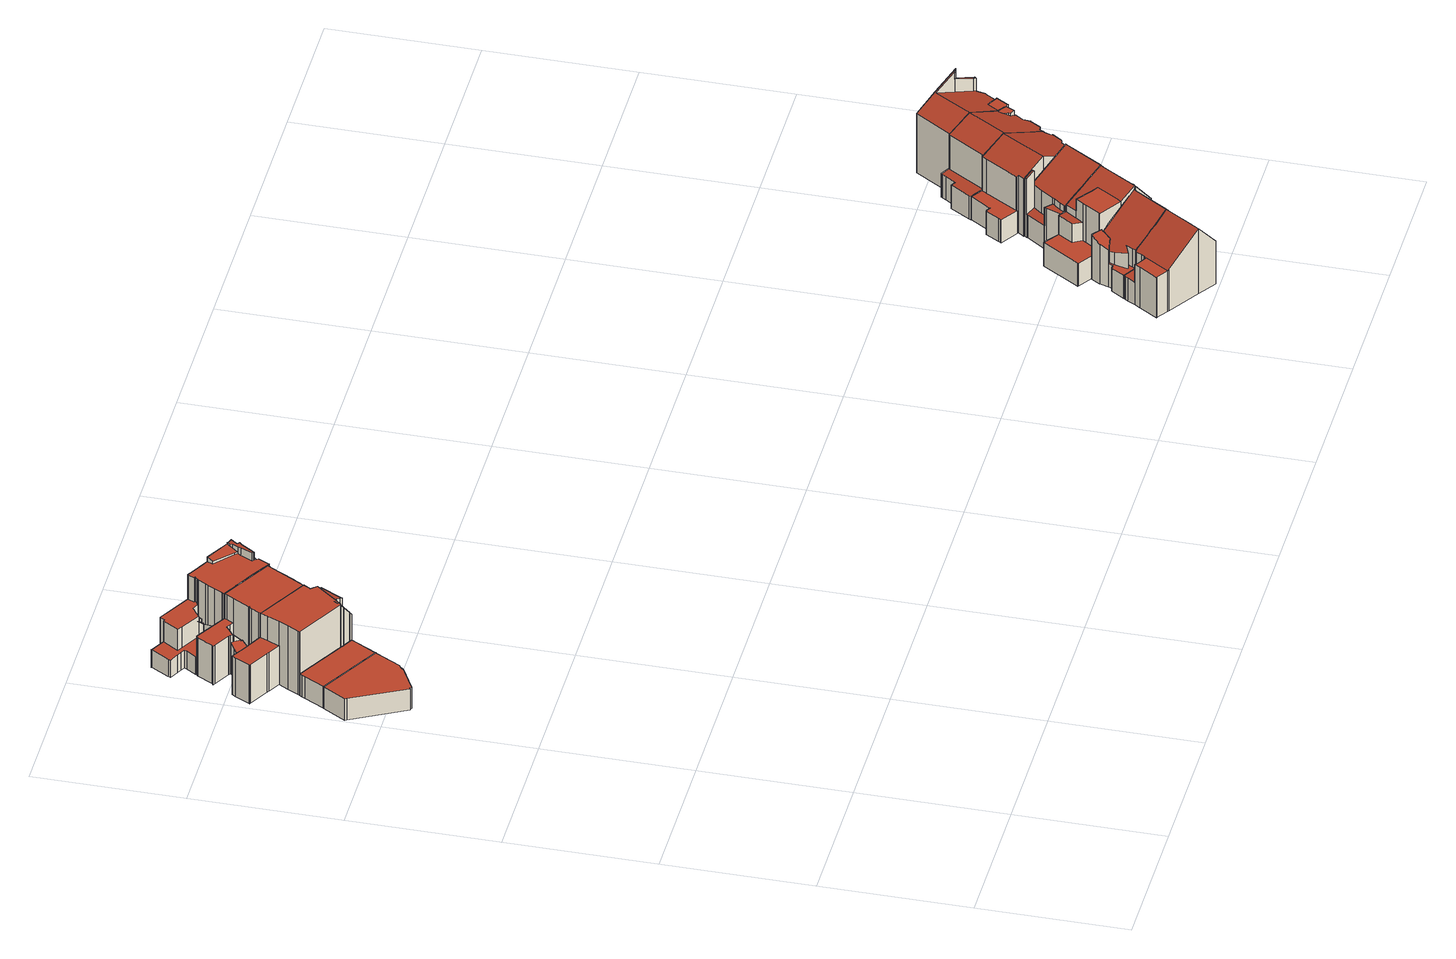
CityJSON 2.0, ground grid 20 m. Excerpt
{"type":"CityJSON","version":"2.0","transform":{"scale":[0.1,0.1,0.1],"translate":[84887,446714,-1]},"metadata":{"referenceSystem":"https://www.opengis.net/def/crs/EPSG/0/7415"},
"CityObjects":{
"building1":{"type":"Building","attributes":{"dak_type":"multiple horizontal","data_area":56.19,"data_coverage":0.935,"geconstateerd":false,"gid":17145387,"h_dak_50p":2.9,"h_dak_70p":2.93,"h_dak_max":3.15,"h_dak_min":2.74,"h_maaiveld":-0.301,"kas_warenhuis":false,"lod11_replace":false,"ondergronds_type":"above ground","oorspronkelijkbouwjaar":2008,"pw_actueel":"yes","pw_bron":"ahn3","reconstructie_methode":"tudelft3d-geoflow","reconstruction_skipped":false,"rmse_lod12":0.0686,"rmse_lod13":0.0707,"rmse_lod22":0.0582,"rn":1,"status":"Pand in gebruik","t_run":75.15,"val3dity_codes_lod12":"[]","val3dity_codes_lod13":"[]","val3dity_codes_lod22":"[]"},"children":["building1-1"]},
"building1-1":{"type":"BuildingPart","parents":["building1"],"geometry":[{"type":"Solid","lod":"2.2","boundaries":[[[[0,1,2,3,4,5,6,7,8,9,10,11]],[[12,6,5,13]],[[13,5,4,14]],[[15,11,10,16]],[[17,2,1,18]],[[18,1,0,19]],[[20,9,8,21]],[[19,0,11,15]],[[21,8,7,22]],[[22,7,6,12]],[[16,10,9,20]],[[23,3,2,17]],[[14,4,3,23]],[[23,17,18,19,15,16,20,21,22,12,13,14]]]],"semantics":{"surfaces":[{"type":"GroundSurface"},{"type":"WallSurface","on_footprint_edge":true},{"type":"RoofSurface"}],"values":[[0,1,1,1,1,1,1,1,1,1,1,1,1,2]]}}]},
"building2":{"type":"Building","attributes":{"dak_type":"horizontal","data_area":28.59,"data_coverage":0.738,"geconstateerd":false,"gid":17145386,"h_dak_50p":2.9,"h_dak_70p":2.94,"h_dak_max":3.16,"h_dak_min":2.73,"h_maaiveld":-0.317,"kas_warenhuis":false,"lod11_replace":false,"ondergronds_type":"above ground","oorspronkelijkbouwjaar":2008,"pw_actueel":"yes","pw_bron":"ahn3","reconstructie_methode":"tudelft3d-geoflow","reconstruction_skipped":false,"rmse_lod12":0.0597,"rmse_lod13":0.0629,"rmse_lod22":0.0294,"rn":1,"status":"Pand in gebruik","t_run":47.64,"val3dity_codes_lod12":"[]","val3dity_codes_lod13":"[]","val3dity_codes_lod22":"[]"},"children":["building2-1"]},
"building2-1":{"type":"BuildingPart","parents":["building2"],"geometry":[{"type":"Solid","lod":"2.2","boundaries":[[[[24,25,26,27,28,29,8,30,6,31]],[[32,28,27,33]],[[12,6,30,34]],[[33,27,26,35]],[[36,31,6,12]],[[37,24,31,36]],[[21,8,29,38]],[[38,29,28,32]],[[34,30,8,21]],[[39,25,24,37]],[[35,26,25,39]],[[35,39,37,36,12,34,21,38,32,33]]]],"semantics":{"surfaces":[{"type":"GroundSurface"},{"type":"WallSurface","on_footprint_edge":true},{"type":"RoofSurface"}],"values":[[0,1,1,1,1,1,1,1,1,1,1,2]]}}]},
"building3":{"type":"Building","attributes":{"dak_type":"slanted","data_area":69.87,"data_coverage":0.896,"geconstateerd":false,"gid":17145252,"h_dak_50p":9.35,"h_dak_70p":9.38,"h_dak_max":9.59,"h_dak_min":3.12,"h_maaiveld":-0.302,"kas_warenhuis":false,"lod11_replace":false,"ondergronds_type":"above ground","oorspronkelijkbouwjaar":1921,"pw_actueel":"yes","pw_bron":"ahn3","reconstructie_methode":"tudelft3d-geoflow","reconstruction_skipped":false,"rmse_lod12":1.92,"rmse_lod13":0.669,"rmse_lod22":0.133,"rn":1,"status":"Pand in gebruik","t_run":118.19,"val3dity_codes_lod12":"[]","val3dity_codes_lod13":"[]","val3dity_codes_lod22":"[]"},"children":["building3-1"]},
"building3-1":{"type":"BuildingPart","parents":["building3"],"geometry":[{"type":"Solid","lod":"2.2","boundaries":[[[[40,41,26,42,43,44,45,46,47,48,49,50,51,52,53,54,55,56,57,58,59,60,61,62,63,64,65,66,67,27,68,69,70,71,72]],[[73,74,75,76]],[[77,59,58,78]],[[79,67,66,80]],[[81,27,67,79]],[[82,48,47,83]],[[84,64,63,85]],[[86,52,51,87]],[[88,60,59,77]],[[80,66,65,89,90]],[[91,54,53,92,93]],[[94,42,26,95]],[[96,43,42,94]],[[87,51,50,97]],[[98,62,61,99]],[[76,75,99,100]],[[100,99,61,60,88]],[[101,68,27,81]],[[102,44,43,96]],[[78,58,57,103]],[[104,44,102]],[[105,55,54,91]],[[106,107,108,109]],[[109,108,110,111]],[[111,110,56,55,105]],[[103,57,56,110]],[[112,113,114,115]],[[113,72,71,116]],[[117,69,68,101]],[[95,26,41,118]],[[119,49,48,82]],[[97,50,49,119]],[[120,70,69,117]],[[116,71,70,120]],[[115,114,121,122]],[[123,124,125,126]],[[127,128,129,130]],[[131,132,133,134]],[[132,135,128,127]],[[136,137,138,107,106]],[[134,133,137,136]],[[126,125,138,137]],[[139,45,44,104]],[[140,141,104,102]],[[142,143,141,140]],[[83,47,46,144]],[[144,46,45,139]],[[85,63,62,98]],[[145,40,72,113,112]],[[118,41,40,145]],[[130,129,146,147]],[[147,146,124,123]],[[90,89,74,73]],[[89,65,64,84]],[[93,92,143,142]],[[92,53,52,86]],[[122,121,135,132,131]],[[95,118,145,112,115,122,131,134,136,106,109,111,105,91,93,142,140,102,96,94]],[[147,123,126,137,133,132,127,130]],[[90,73,76,100,88,77,78,103,110,108,107,138,125,124,146,129,128,135,121,114,113,116,120,117,101,81,79,80]],[[89,84,85,98,99,75,74]],[[92,86,87,97,119,82,83,144,139,104,141,143]]]],"semantics":{"surfaces":[{"type":"GroundSurface"},{"type":"WallSurface","on_footprint_edge":false},{"type":"WallSurface","on_footprint_edge":true},{"type":"RoofSurface"}],"values":[[0,1,2,2,2,2,2,2,2,2,2,2,2,2,2,1,2,2,2,2,2,2,1,1,2,2,1,2,2,2,2,2,2,2,1,1,1,1,1,1,1,1,2,1,1,2,2,2,2,2,1,1,1,2,1,2,1,3,3,3,3,3]]}}]},
"building4":{"type":"Building","attributes":{"dak_type":"slanted","data_area":69.3,"data_coverage":0.83,"geconstateerd":false,"gid":18958752,"h_dak_50p":9.34,"h_dak_70p":9.37,"h_dak_max":10.87,"h_dak_min":2.97,"h_maaiveld":-0.315,"kas_warenhuis":false,"lod11_replace":false,"ondergronds_type":"above ground","oorspronkelijkbouwjaar":1921,"pw_actueel":"yes","pw_bron":"ahn3","reconstructie_methode":"tudelft3d-geoflow","reconstruction_skipped":false,"rmse_lod12":2.22,"rmse_lod13":0.746,"rmse_lod22":0.219,"rn":1,"status":"Pand in gebruik","t_run":124.81,"val3dity_codes_lod12":"[]","val3dity_codes_lod13":"[]","val3dity_codes_lod22":"[]"},"children":["building4-1"]},
"building4-1":{"type":"BuildingPart","parents":["building4"],"geometry":[{"type":"Solid","lod":"2.2","boundaries":[[[[148,149,55,150,151,152,153,154,155,156,157,158,159,160,161,162,163,164,165,166,167,168,169,170,171,172,173,174,175,176,177,178,179,180,181,182,183,184,185]],[[186,161,160,187]],[[188,162,161,186]],[[189,184,183,190]],[[191,192,193]],[[194,180,179,195]],[[196,185,184,189]],[[197,168,167,198]],[[199,200,201,202]],[[203,204,205,206]],[[195,179,178,207]],[[208,170,169,209]],[[187,160,159,210]],[[210,159,158,211]],[[212,154,153,213]],[[214,215,216,217]],[[213,153,152,218]],[[219,220,221,222]],[[217,216,218,223]],[[224,165,164,225]],[[209,169,168,197]],[[226,172,171,227]],[[228,229,173,172,226]],[[230,163,162,188]],[[198,167,166,231]],[[232,149,148,233]],[[105,55,149,232]],[[233,148,185,196]],[[192,191,234,235]],[[236,237,238,239,240]],[[241,242,240,243]],[[227,171,170,208]],[[190,183,182,204,203]],[[204,182,181,244]],[[244,181,180,194]],[[245,246,150,55,105]],[[225,164,163,230]],[[231,166,165,224,247]],[[206,205,248]],[[249,250,251,252]],[[253,174,173,229]],[[202,201,229,228]],[[207,178,177,254]],[[255,176,175,256]],[[235,234,237,236]],[[247,224,242,241]],[[257,157,156,258]],[[258,156,155,219]],[[211,158,157,257]],[[155,220,219]],[[220,155,154,212]],[[222,221,259,260]],[[261,262,263,264]],[[260,259,264]],[[264,263,265,266]],[[267,268,269,270]],[[271,272,268,267]],[[243,240,239,272,271]],[[270,269,273,274]],[[275,276,277,278]],[[278,277,250,249]],[[248,205,276,275]],[[254,177,176,255]],[[256,175,174,253]],[[279,151,150,246]],[[280,281,246,245]],[[223,218,152,151,279]],[[274,273,281,280]],[[262,261,282]],[[215,214,282]],[[266,265,283,284]],[[284,283,238,237]],[[252,251,200,199]],[[275,278,249,252,199,202,228,226,227,208,209,197,198,285,286,287,288,289,105,232,233,196,189,190,203,206,248]],[[235,236,240,242,224,225,230,188,186,187,210,211,257,258,219,222,260,193,192]],[[277,276,205,204,244,194,195,207,254,255,256,253,229,201,200,251,250]],[[241,243,271,267,270,274,280,245,105,289,288,287,286,285,198,231,247]],[[215,282,261,264,259,221,220,212,213,218,216]],[[273,269,268,272,239,238,283,265,263,262,282,214,217,223,279,246,281]],[[234,191,193,260,264,266,284,237]]]],"semantics":{"surfaces":[{"type":"GroundSurface"},{"type":"WallSurface","on_footprint_edge":true},{"type":"WallSurface","on_footprint_edge":false},{"type":"RoofSurface"}],"values":[[0,1,1,1,2,1,1,1,2,2,1,1,1,1,1,2,1,2,2,1,1,1,1,1,1,1,1,1,2,2,2,1,1,1,1,1,1,1,2,2,1,2,1,1,2,2,1,1,1,1,1,2,2,2,2,2,2,2,2,2,2,2,1,1,1,2,1,2,2,2,2,2,2,3,3,3,3,3,3,3]]}}]},
"building5":{"type":"Building","attributes":{"dak_type":"slanted","data_area":83.38,"data_coverage":0.829,"geconstateerd":false,"gid":17145251,"h_dak_50p":8.41,"h_dak_70p":9.48,"h_dak_max":11.41,"h_dak_min":0.362,"h_maaiveld":-0.294,"kas_warenhuis":false,"lod11_replace":false,"ondergronds_type":"above ground","oorspronkelijkbouwjaar":1921,"pw_actueel":"yes","pw_bron":"ahn3","reconstructie_methode":"tudelft3d-geoflow","reconstruction_skipped":false,"rmse_lod12":3.81,"rmse_lod13":1.48,"rmse_lod22":0.472,"rn":1,"status":"Pand in gebruik","t_run":188.24,"val3dity_codes_lod12":"[]","val3dity_codes_lod13":"[]","val3dity_codes_lod22":"[]"},"children":["building5-1"]},
"building5-1":{"type":"BuildingPart","parents":["building5"],"geometry":[{"type":"Solid","lod":"2.2","boundaries":[[[[290,291,292,293,294,164,295,296,297,298,299,300,301,302,303,304,305,306,307,308,309,310,311,312,313,314,315,316,317,318,319,320,321,322,323,324,325,326,327,328,329,330,169,331,332,333,334,335,336,337]],[[338,299,298,339]],[[340,310,309,341,342]],[[343,302,301,344]],[[345,297,296,346]],[[347,323,322,348]],[[346,296,295,349]],[[350,330,329,351]],[[352,353,293,292,354]],[[344,301,300,355]],[[349,295,164,356]],[[357,315,314,358,359]],[[339,298,297,345]],[[360,307,306,361]],[[362,363,364,365]],[[366,367,365,368]],[[369,370,371,372]],[[355,300,299,338]],[[373,304,303,374]],[[374,303,302,343]],[[356,164,294,375]],[[376,377,378,379]],[[380,305,304,373]],[[381,308,307,360]],[[382,383,384,385]],[[385,384,386,387]],[[388,389,363,362]],[[390,320,319,391]],[[392,331,169,393]],[[394,395,396,397]],[[398,399,397,396,400,401]],[[402,403,399,398]],[[404,317,316,405]],[[368,365,364,406,407]],[[408,409,410,411]],[[411,410,412,413]],[[414,415,375,416]],[[416,375,294,293,353]],[[417,418,353,352]],[[378,419,379]],[[420,421,422,423]],[[424,336,335,425]],[[372,371,426,427,428]],[[429,430,431,432]],[[433,332,331,392]],[[393,169,330,350]],[[434,435,323,347]],[[436,437,435,434]],[[438,324,323,435]],[[439,325,324,438]],[[440,326,325,439]],[[441,442,443,444]],[[444,443,377,376]],[[445,380,442,441]],[[361,306,305,380,445]],[[446,405,316,315,357]],[[391,319,318,447]],[[448,449,405,446]],[[447,318,317,404]],[[348,322,321,450]],[[450,321,320,390]],[[451,452,453]],[[427,426,453]],[[454,455,437,436]],[[351,329,328,455,454]],[[455,328,327,456]],[[456,327,326,440]],[[457,337,336,424]],[[401,400,421,420]],[[407,406,370,369]],[[458,313,312,459,460]],[[461,311,310,340]],[[354,292,291,462]],[[341,309,308,381]],[[460,459,389,388]],[[358,314,313,458]],[[463,464,465,466]],[[466,465,449,448]],[[467,468,415,414]],[[469,470,471,472]],[[419,378,470,469]],[[473,474,468,467]],[[475,476,477,478]],[[423,422,476,475]],[[359,358,479,480]],[[480,479,367,366]],[[413,412,464,463]],[[481,334,333,430,429]],[[482,290,337,457]],[[483,484,485,486]],[[387,386,487,488]],[[488,487,403,402]],[[462,291,489]],[[478,477,418,417]],[[489,291,290,482]],[[472,471,474,473]],[[490,491,492,493]],[[379,419,491,490,494]],[[494,490,484,483]],[[493,492,395,394]],[[486,485,397,399]],[[342,341,383,382]],[[430,333,332,433]],[[432,431,495,496]],[[496,495,452,451]],[[428,427,409,408]],[[459,312,311,461]],[[425,335,334,481]],[[422,421,400,396,395,492,491,419,469,472,473,467,414,416,353,418,477,476]],[[456,440,439,438,435,437,455]],[[466,448,446,357,359,480,366,368,407,369,372,428,408,411,413,463]],[[365,367,479,358,458,460,388,362]],[[352,354,462,489,482,457,424,425,481,429,432,496,451,453,426,371,370,406,364,363,389,459,461,340,342,382,385,387,488,402,398,401,420,423,475,478,417]],[[468,474,471,470,378,377,443,442,380,373,374,343,344,355,338,339,345,346,349,356,375,415]],[[397,485,484,490,493,394]],[[483,486,399,403,487,386,384,383,341,381,360,361,445,441,444,376,379,494]],[[495,431,430,433,392,393,350,351,454,436,434,347,348,450,390,391,447,404,405,449,465,464,412,410,409,427,453,452]]]],"semantics":{"surfaces":[{"type":"GroundSurface"},{"type":"WallSurface","on_footprint_edge":true},{"type":"WallSurface","on_footprint_edge":false},{"type":"RoofSurface"}],"values":[[0,1,1,1,1,1,1,1,1,1,1,1,1,1,2,2,2,1,1,1,1,2,1,1,2,2,2,1,1,2,2,2,1,2,2,2,2,1,2,2,2,1,2,2,1,1,1,2,1,1,1,2,2,2,1,1,1,2,1,1,1,2,2,2,1,1,1,1,2,2,1,1,1,1,2,1,2,2,2,2,2,2,2,2,2,2,2,1,1,2,2,2,1,2,1,2,2,2,2,2,2,2,1,2,2,2,1,1,3,3,3,3,3,3,3,3,3]]}}]},
"building6":{"type":"Building","attributes":{"dak_type":"slanted","data_area":52.73,"data_coverage":0.909,"geconstateerd":false,"gid":18956778,"h_dak_50p":7.9,"h_dak_70p":8.57,"h_dak_max":9.8,"h_dak_min":3.25,"h_maaiveld":-0.109,"kas_warenhuis":false,"lod11_replace":false,"ondergronds_type":"above ground","oorspronkelijkbouwjaar":1928,"pw_actueel":"yes","pw_bron":"ahn3","reconstructie_methode":"tudelft3d-geoflow","reconstruction_skipped":false,"rmse_lod12":1.73,"rmse_lod13":2.14,"rmse_lod22":0.161,"rn":1,"status":"Pand in gebruik","t_run":152.31,"val3dity_codes_lod12":"[]","val3dity_codes_lod13":"[]","val3dity_codes_lod22":"[]"},"children":["building6-1"]},
"building6-1":{"type":"BuildingPart","parents":["building6"],"geometry":[{"type":"Solid","lod":"2.2","boundaries":[[[[497,498,499,500,501,502,503,504,505,506,507,508,509,510,511,512,513,514,515,516,517,518,519,520,521,522,523,524]],[[525,508,507,526]],[[527,520,519,528]],[[529,509,508,525]],[[530,510,509,529]],[[531,499,498,532]],[[533,512,511,534,535]],[[536,517,516,537]],[[534,511,510,530]],[[538,539,540,541]],[[541,540,542,543]],[[544,523,522,545]],[[546,521,520,527]],[[545,522,521,546]],[[547,500,499,531]],[[548,504,503,549]],[[550,502,501,551]],[[552,505,504,548]],[[526,507,506,553]],[[532,498,497,554]],[[554,497,524,555]],[[555,524,523,544]],[[556,557,553,558]],[[543,542,559,560]],[[535,534,539,538]],[[561,513,512,533]],[[558,553,506,505,552]],[[562,560,559,563,564]],[[549,503,502,550]],[[564,565,560,562]],[[565,564,566]],[[564,563,557,556]],[[567,515,514,568]],[[537,516,515,567]],[[568,514,513,561]],[[528,519,518,569]],[[569,518,517,536]],[[551,501,500,547]],[[562,564,556,558,552,548,549,550,566,564]],[[557,563,559,542,540,539,534,530,529,525,526,553]],[[569,536,537,570,571,572,573,547,531,532,554,555,544,545,546,527,528]],[[547,573,572,571,570,537,567,568,561,533,535,538,541,543,560,565,566,550,551]]]],"semantics":{"surfaces":[{"type":"GroundSurface"},{"type":"WallSurface","on_footprint_edge":true},{"type":"WallSurface","on_footprint_edge":false},{"type":"RoofSurface"}],"values":[[0,1,1,1,1,1,1,1,1,2,2,1,1,1,1,1,1,1,1,1,1,1,2,2,2,1,1,2,1,2,2,2,1,1,1,1,1,1,3,3,3,3]]}}]},
"building7":{"type":"Building","attributes":{"dak_type":"slanted","data_area":49.04,"data_coverage":0.855,"geconstateerd":false,"gid":18956761,"h_dak_50p":8.15,"h_dak_70p":8.66,"h_dak_max":9.9,"h_dak_min":3.27,"h_maaiveld":-0.104,"kas_warenhuis":false,"lod11_replace":false,"ondergronds_type":"above ground","oorspronkelijkbouwjaar":1928,"pw_actueel":"yes","pw_bron":"ahn3","reconstructie_methode":"tudelft3d-geoflow","reconstruction_skipped":false,"rmse_lod12":1.69,"rmse_lod13":1.22,"rmse_lod22":0.249,"rn":1,"status":"Pand in gebruik","t_run":110.02,"val3dity_codes_lod12":"[]","val3dity_codes_lod13":"[]","val3dity_codes_lod22":"[]"},"children":["building7-1"]},
"building7-1":{"type":"BuildingPart","parents":["building7"],"geometry":[{"type":"Solid","lod":"2.2","boundaries":[[[[574,575,576,577,578,579,580,581,582,583,584,585,519,517,516,514,586,587,588,589,590,591,510,592,593,594,595,596,597,598,599,600]],[[601,519,585,602]],[[603,604,605]],[[606,582,581,607]],[[607,581,580,608]],[[609,600,599,610]],[[611,574,600,609]],[[610,599,612]],[[613,583,582,606]],[[614,598,597,615]],[[602,585,584,616]],[[616,584,583,613]],[[612,599,598,614]],[[617,618,619,620]],[[621,579,578,622]],[[608,580,579,621]],[[622,578,577,623]],[[624,592,510,530]],[[625,593,592,624]],[[536,517,519,601]],[[626,514,516,537]],[[530,510,591,627]],[[628,629,630,631]],[[629,632,633,634]],[[635,636,588,587,637]],[[638,639,632,629,628]],[[537,516,517,536]],[[631,630,604,603]],[[640,641,642]],[[627,591,590,643]],[[644,594,593,625]],[[639,595,594,644]],[[645,596,595,639,638]],[[646,586,514,626]],[[643,590,589,647]],[[648,649,636,635]],[[647,589,588,636]],[[637,587,586,646]],[[623,577,576,650]],[[651,652,653,654]],[[634,633,652,651]],[[615,597,596,645]],[[654,653,649,648]],[[641,640,655,656]],[[656,655,618,617]],[[620,619,575,574,611]],[[650,576,575,619]],[[657,537,536,601,602,616,613,606,607,608,621,622]],[[641,656,617,620,611,609,610,612,614,615,645,638,628,631,603,605,642]],[[653,652,633,632,639,644,625,624,530,627,643,647,636,649]],[[618,655,640,642,605,604,630,629,634,651,654,648,635,637,646,626,537,657,622,623,650,619]]]],"semantics":{"surfaces":[{"type":"GroundSurface"},{"type":"WallSurface","on_footprint_edge":true},{"type":"WallSurface","on_footprint_edge":false},{"type":"RoofSurface"}],"values":[[0,1,2,1,1,1,1,1,1,1,1,1,1,2,1,1,1,1,1,1,1,1,2,2,1,2,1,2,2,1,1,1,1,1,1,2,1,1,1,2,2,1,2,2,2,1,1,3,3,3,3]]}}]},
"building8":{"type":"Building","attributes":{"dak_type":"slanted","data_area":70.76,"data_coverage":0.917,"geconstateerd":false,"gid":11190667,"h_dak_50p":8.72,"h_dak_70p":9.11,"h_dak_max":10.37,"h_dak_min":3.14,"h_maaiveld":-0.103,"kas_warenhuis":false,"lod11_replace":false,"ondergronds_type":"above ground","oorspronkelijkbouwjaar":1929,"pw_actueel":"yes","pw_bron":"ahn3","reconstructie_methode":"tudelft3d-geoflow","reconstruction_skipped":false,"rmse_lod12":2.74,"rmse_lod13":1.21,"rmse_lod22":0.404,"rn":1,"status":"Pand in gebruik","t_run":144.03,"val3dity_codes_lod12":"[]","val3dity_codes_lod13":"[]","val3dity_codes_lod22":"[]"},"children":["building8-1"]},
"building8-1":{"type":"BuildingPart","parents":["building8"],"geometry":[{"type":"Solid","lod":"2.2","boundaries":[[[[658,659,660,661,662,663,664,665,666,667,668,669,670,671,672,673,674,675,676,677,580,678,679,680,681,574,600,682,683,684,685,686]],[[687,682,600,688]],[[689,660,659,690]],[[691,658,686,692]],[[693,680,679,694]],[[695,670,669,696]],[[688,600,574,697]],[[698,689,699,700]],[[701,671,670,695]],[[702,672,671,701]],[[703,704,681,680,693]],[[705,677,676,706]],[[707,663,662,708]],[[709,661,660,689,698]],[[710,685,684,711]],[[711,684,683,712]],[[712,683,682,687]],[[697,574,681,704]],[[713,714,704,703]],[[715,716,714,713]],[[717,580,677,705]],[[694,679,678,718]],[[719,665,664,720]],[[721,675,674,722]],[[692,686,685,710]],[[723,668,667,724]],[[706,676,675,721]],[[725,673,672,702]],[[722,674,673,725]],[[726,727,728,729]],[[730,731,732,729,733]],[[708,662,661,709]],[[733,729,728,716,715]],[[720,664,663,707]],[[724,667,666,734]],[[734,666,665,719]],[[718,678,580,717]],[[735,736,737,738]],[[738,737,731,730]],[[700,699,732,731]],[[736,735,739]],[[690,659,658,691,740]],[[740,691,727,726]],[[696,669,668,723]],[[713,703,693,741,742,739,735,738,730,733,715]],[[728,727,691,692,710,711,712,687,688,697,704,714,716]],[[731,737,736,739,742,741,693,694,743,744,745,746,720,707,708,709,698,700]],[[740,726,729,732,699,689,690]],[[696,723,724,734,719,720,746,745,744,743,694,718,717,705,706,721,722,725,702,701,695]]]],"semantics":{"surfaces":[{"type":"GroundSurface"},{"type":"WallSurface","on_footprint_edge":true},{"type":"WallSurface","on_footprint_edge":false},{"type":"RoofSurface"}],"values":[[0,1,1,1,1,1,1,2,1,1,1,1,1,1,1,1,1,1,2,2,1,1,1,1,1,1,1,1,1,2,2,1,2,1,1,1,1,2,2,2,2,1,2,1,3,3,3,3,3]]}}]},
"building9":{"type":"Building","attributes":{"dak_type":"slanted","data_area":57.56,"data_coverage":0.921,"geconstateerd":false,"gid":18956776,"h_dak_50p":8.62,"h_dak_70p":9.25,"h_dak_max":10.39,"h_dak_min":3.16,"h_maaiveld":-0.057,"kas_warenhuis":false,"lod11_replace":false,"ondergronds_type":"above ground","oorspronkelijkbouwjaar":1929,"pw_actueel":"yes","pw_bron":"ahn3","reconstructie_methode":"tudelft3d-geoflow","reconstruction_skipped":false,"rmse_lod12":1.75,"rmse_lod13":2.56,"rmse_lod22":0.356,"rn":1,"status":"Verbouwing pand","t_run":205.4,"val3dity_codes_lod12":"[]","val3dity_codes_lod13":"[]","val3dity_codes_lod22":"[]"},"children":["building9-1"]},
"building9-1":{"type":"BuildingPart","parents":["building9"],"geometry":[{"type":"Solid","lod":"2.2","boundaries":[[[[747,748,749,750,666,664,662,661,751,752,753,754,755,756,757,758,759,760,761,762,763,764,765,766,767,768,769]],[[770,767,766,771]],[[772,769,768,773]],[[771,766,765,774]],[[720,664,666,775]],[[708,662,664,720]],[[776,763,762,777]],[[778,764,763,776]],[[779,780,781,782]],[[783,758,757,784]],[[785,749,748,786]],[[787,750,749,785]],[[773,768,767,770]],[[788,761,760,789,790]],[[790,789,791,792,793]],[[794,777,762,761,788]],[[795,752,751,796]],[[797,756,755,798]],[[774,765,764,778]],[[799,747,769,772]],[[796,751,661,709]],[[793,792,777,794]],[[782,781,800,801]],[[802,803,784,804]],[[805,802,780,779]],[[804,784,757,756,797]],[[806,807,753,752,795]],[[801,800,807,806]],[[798,755,754,808]],[[709,661,662,708]],[[786,748,747,799]],[[792,791,809,810]],[[775,666,750,787]],[[808,754,753,807]],[[811,759,758,783]],[[789,760,759,811]],[[810,809,803,802,805]],[[793,794,788,790]],[[796,709,708,720,812,813,776,777,792,810,805,779,782,801,806,795]],[[807,800,781,780,802,804,797,798,808]],[[787,785,786,799,772,773,770,771,774,778,776,813,812,720,775]],[[789,811,783,784,803,809,791]]]],"semantics":{"surfaces":[{"type":"GroundSurface"},{"type":"WallSurface","on_footprint_edge":true},{"type":"WallSurface","on_footprint_edge":false},{"type":"RoofSurface"}],"values":[[0,1,1,1,1,1,1,1,2,1,1,1,1,1,2,1,1,1,1,1,1,2,2,2,2,1,1,2,1,1,1,2,1,1,1,1,2,3,3,3,3,3]]}}]},
"building10":{"type":"Building","attributes":{"dak_type":"slanted","data_area":83.84,"data_coverage":0.945,"geconstateerd":false,"gid":18956771,"h_dak_50p":8.91,"h_dak_70p":9.5,"h_dak_max":10.44,"h_dak_min":2.99,"h_maaiveld":-0.073,"kas_warenhuis":false,"lod11_replace":false,"ondergronds_type":"above ground","oorspronkelijkbouwjaar":1929,"pw_actueel":"yes","pw_bron":"ahn3","reconstructie_methode":"tudelft3d-geoflow","reconstruction_skipped":false,"rmse_lod12":2.29,"rmse_lod13":1.22,"rmse_lod22":0.138,"rn":1,"status":"Pand in gebruik","t_run":117.68,"val3dity_codes_lod12":"[]","val3dity_codes_lod13":"[]","val3dity_codes_lod22":"[]"},"children":["building10-1"]},
"building10-1":{"type":"BuildingPart","parents":["building10"],"geometry":[{"type":"Solid","lod":"2.2","boundaries":[[[[814,815,816,817,818,819,820,821,822,823,824,825,826,827,828,829,830,831,832,765,833,834,835,836,837,838,839]],[[840,831,830,841]],[[842,832,831,840]],[[843,836,835,844]],[[845,829,828,846]],[[847,827,826,848]],[[849,821,820,850]],[[848,826,825,851]],[[852,853,854,855]],[[856,819,818,857]],[[851,825,824,858]],[[859,838,837,860]],[[861,839,838,859]],[[862,814,839,861]],[[844,835,834,863]],[[864,765,832,842]],[[865,816,815,866]],[[858,824,823,867]],[[850,820,819,856]],[[868,869,853,852]],[[870,871,869,868]],[[871,822,821,849]],[[872,860,837,836,843]],[[863,834,833,873]],[[873,833,765,864]],[[866,815,814,862]],[[874,817,816,865]],[[857,818,817,874]],[[855,854,860,872]],[[867,823,822,871,870]],[[841,830,829,845]],[[846,828,827,847]],[[867,875,873,864,842,840,841,845,846,847,848,851,858]],[[849,850,856,857,874,865,866,862,861,859,860,854,853,869,871]],[[867,870,868,852,855,872,843,844,863,873,875]]]],"semantics":{"surfaces":[{"type":"GroundSurface"},{"type":"WallSurface","on_footprint_edge":true},{"type":"WallSurface","on_footprint_edge":false},{"type":"RoofSurface"}],"values":[[0,1,1,1,1,1,1,1,2,1,1,1,1,1,1,1,1,1,1,2,2,1,1,1,1,1,1,1,2,1,1,1,3,3,3]]}}]},
"building11":{"type":"Building","attributes":{"dak_type":"slanted","data_area":67.67,"data_coverage":0.919,"geconstateerd":false,"gid":11568615,"h_dak_50p":8.93,"h_dak_70p":9.46,"h_dak_max":10.38,"h_dak_min":2.89,"h_maaiveld":-0.23,"kas_warenhuis":false,"lod11_replace":false,"ondergronds_type":"above ground","oorspronkelijkbouwjaar":1929,"pw_actueel":"yes","pw_bron":"ahn3","reconstructie_methode":"tudelft3d-geoflow","reconstruction_skipped":false,"rmse_lod12":1.98,"rmse_lod13":1.2,"rmse_lod22":0.0838,"rn":1,"status":"Pand in gebruik","t_run":120.89,"val3dity_codes_lod12":"[]","val3dity_codes_lod13":"[]","val3dity_codes_lod22":"[]"},"children":["building11-1"]},
"building11-1":{"type":"BuildingPart","parents":["building11"],"geometry":[{"type":"Solid","lod":"2.2","boundaries":[[[[876,877,878,879,880,881,882,883,884,885,886,887,888,889,890,891,892,893,894,895,896,897,898,899,900,901,902]],[[903,878,877,904]],[[905,886,885,856]],[[906,895,894,907]],[[908,902,901,909]],[[909,901,900,910]],[[911,912,913,914]],[[915,899,898,916]],[[912,892,891,917]],[[914,913,918,919]],[[910,900,899,915]],[[920,884,883,921]],[[922,887,886,905]],[[919,918,921,923]],[[924,881,880,851]],[[851,880,879,925]],[[926,927,928,929]],[[923,921,883,882,867]],[[927,926,930]],[[907,894,893,931]],[[931,893,892,912,911]],[[867,882,881,924]],[[925,879,878,903]],[[932,876,902,908]],[[904,877,876,932]],[[929,928,933,934]],[[935,916,898,897,936]],[[936,897,896,937]],[[937,896,895,906]],[[934,933,916,935]],[[856,885,884,920]],[[938,888,887,922]],[[939,889,888,938]],[[940,890,889,939]],[[917,891,890,940]],[[867,941,942,931,911,914,919,923]],[[916,933,928,927,930,943,906,907,931,942,941,867,924,851,925,903,904,932,908,909,910,915]],[[917,940,939,938,922,905,856,920,921,918,913,912]],[[935,936,937,906,943,930,926,929,934]]]],"semantics":{"surfaces":[{"type":"GroundSurface"},{"type":"WallSurface","on_footprint_edge":true},{"type":"WallSurface","on_footprint_edge":false},{"type":"RoofSurface"}],"values":[[0,1,1,1,1,1,2,1,1,2,1,1,1,2,1,1,2,1,2,1,1,1,1,1,1,2,1,1,1,2,1,1,1,1,1,3,3,3,3]]}}]},
"building12":{"type":"Building","attributes":{"dak_type":"slanted","data_area":57.73,"data_coverage":0.937,"geconstateerd":false,"gid":11191177,"h_dak_50p":9.21,"h_dak_70p":9.68,"h_dak_max":12.21,"h_dak_min":6.63,"h_maaiveld":-0.259,"kas_warenhuis":false,"lod11_replace":false,"ondergronds_type":"above ground","oorspronkelijkbouwjaar":1929,"pw_actueel":"yes","pw_bron":"ahn3","reconstructie_methode":"tudelft3d-geoflow","reconstruction_skipped":false,"rmse_lod12":1.1,"rmse_lod13":1.48,"rmse_lod22":0.139,"rn":1,"status":"Pand in gebruik","t_run":107.37,"val3dity_codes_lod12":"[]","val3dity_codes_lod13":"[]","val3dity_codes_lod22":"[]"},"children":["building12-1"]},
"building12-1":{"type":"BuildingPart","parents":["building12"],"geometry":[{"type":"Solid","lod":"2.2","boundaries":[[[[944,945,946,947,948,949,950,951,952,953,954,955,956,957,958,959,960,961,962,963,964,965,966,967]],[[968,955,954,969]],[[936,945,944,970]],[[971,966,965,972]],[[973,961,960,974]],[[975,959,958,976]],[[977,978,976,979]],[[980,981,982,983]],[[984,957,956,985]],[[986,964,963,987]],[[988,962,961,973]],[[974,960,959,975]],[[989,985,956,955,968]],[[990,950,949,931]],[[931,949,948,991]],[[979,976,958,957,984]],[[970,944,967,992]],[[993,994,995]],[[996,947,946,997]],[[991,948,947,996]],[[998,999,994,993]],[[972,965,964,986]],[[1000,971,999,998]],[[992,967,966,971,1000]],[[987,963,962,988]],[[997,946,945,936]],[[1001,953,952,1002]],[[969,954,953,1001]],[[1003,951,950,990]],[[1002,952,951,1003]],[[981,980,978,977]],[[982,981,985,989]],[[979,984,985,981,977]],[[987,988,973,974,975,976,978,980,983,931,991,995,994,999,971,972,986]],[[1000,998,993,995,991,996,997,936,970,992]],[[1002,1003,990,931,983,982,989,968,969,1001]]]],"semantics":{"surfaces":[{"type":"GroundSurface"},{"type":"WallSurface","on_footprint_edge":true},{"type":"WallSurface","on_footprint_edge":false},{"type":"RoofSurface"}],"values":[[0,1,1,1,1,1,2,2,1,1,1,1,1,1,1,1,1,2,1,1,2,1,2,1,1,1,1,1,1,1,2,2,3,3,3,3]]}}]}
},
"vertices":[
[82,791,7],[47,772,7],[46,774,7],[44,773,7],[5,845,7],[4,847,7],[22,878,7],[23,878,7],[109,832,7],[108,831,7],[90,798,7],[85,795,7],[22,878,40],[4,847,40],[5,845,40],[85,795,39],[90,798,38],[46,774,39],[47,772,39],[82,791,39],[108,831,38],[109,832,38],[23,878,40],[44,773,39],
[37,905,7],[39,909,7],[42,913,7],[128,867,7],[124,859,7],[109,833,7],[24,878,7],[23,879,7],[124,859,38],[128,867,38],[24,878,40],[42,913,40],[23,879,40],[37,905,40],[109,833,38],[39,909,40],
[109,877,7],[43,913,7],[43,915,7],[51,930,7],[58,943,7],[42,952,7],[39,954,7],[12,969,7],[10,969,7],[11,970,7],[22,990,7],[25,995,7],[44,984,7],[71,970,7],[73,968,7],[139,931,7],[139,930,7],[149,925,7],[157,920,7],[158,920,7],[157,918,7],[150,905,7],[146,900,7],[147,890,7],[139,875,7],[135,877,7],[131,869,7],[129,869,7],[125,869,7],[124,869,7],[115,874,7],[114,874,7],[110,877,7],[139,885,76],[139,885,42],[150,906,41],[150,906,76],[158,920,76],[157,920,77],[129,869,77],[131,869,76],[128,867,77],[10,969,66],[12,969,66],[139,875,42],[147,890,42],[44,984,66],[25,995,66],[157,918,76],[135,877,42],[135,877,76],[73,968,103],[71,970,66],[71,970,103],[43,915,104],[42,913,104],[51,930,104],[22,990,66],[146,900,41],[150,905,41],[150,905,76],[125,869,81],[58,943,104],[149,925,89],[58,943,66],[139,931,104],[134,921,104],[134,921,103],[138,929,103],[138,929,104],[139,930,103],[139,930,104],[110,877,104],[110,877,103],[112,878,103],[112,878,104],[114,874,97],[124,869,83],[43,913,104],[11,970,66],[115,874,96],[112,879,102],[112,879,104],[131,883,99],[131,883,83],[145,910,84],[145,910,99],[122,885,102],[122,885,95],[127,882,87],[127,882,100],[119,887,104],[119,887,103],[140,913,101],[140,913,104],[119,887,100],[140,914,104],[140,914,101],[140,914,92],[42,952,66],[66,959,103],[66,959,66],[70,969,103],[70,969,66],[39,954,66],[109,877,104],[130,880,83],[130,880,99],
[156,922,7],[156,921,7],[71,969,7],[70,970,7],[66,972,7],[52,980,7],[63,1001,7],[66,1006,7],[66,1007,7],[64,1008,7],[63,1009,7],[41,1021,7],[39,1022,7],[41,1024,7],[52,1045,7],[53,1045,7],[55,1047,7],[99,1022,7],[110,1016,7],[168,983,7],[185,974,7],[187,973,7],[187,972,7],[177,955,7],[176,952,7],[176,948,7],[176,942,7],[175,941,7],[173,936,7],[171,933,7],[167,926,7],[166,925,7],[165,925,7],[163,924,7],[162,924,7],[162,923,7],[158,921,7],[157,921,7],[41,1024,66],[39,1022,66],[52,1045,66],[158,921,76],[162,923,73],[70,1006,65],[70,1006,66],[69,1005,66],[165,925,42],[166,925,42],[157,921,77],[185,974,79],[168,983,104],[167,941,78],[167,941,42],[172,941,42],[172,941,72],[162,924,74],[162,924,42],[162,930,42],[162,930,77],[167,926,42],[187,972,76],[187,973,76],[41,1021,66],[63,1009,66],[63,1001,48],[52,980,19],[71,977,42],[71,977,37],[68,974,31],[68,974,42],[66,972,27],[66,1006,66],[66,1006,56],[67,1004,56],[67,1004,66],[66,972,42],[99,1022,66],[55,1047,66],[176,952,76],[177,955,76],[176,948,73],[176,948,42],[53,1045,66],[110,1016,104],[156,921,78],[156,922,79],[82,1015,58],[82,1015,66],[87,1012,66],[87,1012,51],[87,1012,42],[92,1009,41],[92,1009,66],[97,1018,104],[97,1018,66],[92,1009,104],[163,924,42],[71,969,103],[71,969,41],[99,1022,104],[162,930,78],[162,938,83],[162,938,43],[166,938,42],[166,938,78],[176,942,41],[171,933,42],[173,936,42],[175,941,41],[64,1008,66],[66,1007,66],[68,1003,56],[68,1003,66],[75,994,55],[75,994,42],[74,995,42],[74,995,55],[75,995,42],[75,995,54],[81,986,103],[81,986,41],[79,985,41],[79,985,103],[80,987,103],[80,987,41],[78,983,41],[78,983,103],[161,938,83],[161,938,43],[161,939,43],[161,939,84],[70,970,41],[72,972,103],[72,972,41],[72,982,42],[77,999,42],[77,999,54],[165,979,104],[148,947,104],[144,941,104],[142,938,104],[139,932,104],
[120,1010,7],[117,1012,7],[116,1012,7],[98,1022,7],[92,1026,7],[55,1048,7],[64,1062,7],[65,1065,7],[59,1068,7],[54,1071,7],[42,1077,7],[43,1080,7],[57,1104,7],[57,1105,7],[59,1104,7],[77,1094,7],[79,1093,7],[82,1099,7],[83,1100,7],[127,1075,7],[131,1073,7],[145,1065,7],[158,1058,7],[161,1056,7],[190,1040,7],[191,1039,7],[196,1036,7],[197,1035,7],[199,1034,7],[215,1025,7],[216,1025,7],[215,1023,7],[208,1011,7],[205,1004,7],[205,995,7],[204,992,7],[196,979,7],[196,978,7],[193,980,7],[190,975,7],[188,974,7],[184,974,7],[176,979,7],[170,982,7],[163,986,7],[162,987,7],[138,1000,7],[129,1005,7],[54,1071,34],[59,1068,34],[131,1073,104],[127,1075,67],[127,1075,104],[57,1104,34],[43,1080,33],[65,1065,34],[64,1062,34],[205,1004,77],[208,1011,77],[55,1048,34],[188,974,77],[190,975,75],[98,1022,104],[98,1022,49],[116,1012,104],[42,1077,33],[55,1047,34],[191,1039,114],[190,1040,112],[190,1040,114],[82,1099,66],[79,1093,66],[180,1028,107],[180,1028,105],[183,1025,105],[183,1025,107],[186,1032,115],[186,1032,110],[183,1025,115],[172,1004,117],[172,1004,105],[173,1003,105],[173,1003,117],[59,1104,34],[57,1105,34],[92,1026,35],[70,1069,66],[70,1069,34],[96,1054,35],[96,1054,66],[77,1094,34],[83,1100,66],[126,1074,104],[126,1074,67],[122,1066,67],[122,1066,104],[125,1065,67],[125,1065,104],[154,1050,109],[154,1050,105],[216,1025,76],[215,1025,77],[184,974,81],[187,973,77],[107,1053,54],[107,1053,46],[118,1060,37],[118,1060,47],[118,1060,104],[118,1060,67],[119,1060,36],[119,1060,104],[119,1061,104],[119,1061,67],[197,1035,104],[196,1036,106],[180,1020,105],[180,1020,116],[176,1005,117],[176,1005,108],[185,1017,106],[185,1017,116],[188,1021,105],[188,1021,116],[92,1027,56],[92,1027,35],[92,1026,56],[99,1024,104],[99,1024,48],[96,1054,58],[113,1049,104],[113,1049,40],[111,1046,41],[111,1046,104],[138,1000,105],[162,987,105],[174,1002,105],[174,1002,109],[174,1002,117],[170,982,105],[170,982,102],[171,984,102],[171,984,105],[176,979,93],[205,1004,76],[205,1004,42],[200,994,76],[200,994,43],[205,995,41],[204,992,41],[196,979,42],[76,1093,66],[76,1093,34],[63,1073,34],[63,1073,66],[77,1094,66],[196,1036,115],[199,1034,101],[190,1028,115],[190,1028,107],[215,1023,76],[178,997,105],[178,997,102],[176,1000,105],[193,980,75],[193,980,43],[196,978,42],[129,1005,105],[161,1056,112],[158,1058,105],[158,1058,112],[145,1065,105],[117,1012,104],[191,1024,116],[191,1024,104],[190,1027,107],[190,1027,115],[93,1030,55],[93,1030,35],[103,1050,51],[103,1050,35],[102,1049,35],[102,1049,51],[95,1034,54],[95,1034,35],[106,1036,104],[106,1036,44],[100,1026,48],[100,1026,104],[188,1036,111],[188,1036,114],[163,986,105],[120,1010,105],[108,1063,66],[108,1063,58],[110,1064,57],[110,1064,66],[120,1061,67],[120,1061,104],[117,1012,105],[101,1058,63],[101,1058,54],[104,1055,50],[104,1055,58],[101,1058,66],[176,994,102],[176,994,105],
[1141,19,9],[1134,9,9],[1132,5,9],[1108,21,9],[1064,49,9],[1063,50,9],[1047,60,9],[1046,60,9],[1062,85,9],[1067,93,9],[1073,103,9],[1075,106,9],[1076,108,9],[1077,109,9],[1094,98,9],[1097,97,9],[1112,87,9],[1117,84,9],[1123,79,9],[1139,70,9],[1150,63,9],[1158,58,9],[1158,57,9],[1154,51,9],[1147,39,9],[1151,36,9],[1152,35,9],[1142,19,9],[1075,106,44],[1073,103,44],[1154,51,81],[1158,57,82],[1076,108,44],[1077,109,44],[1132,5,75],[1134,9,75],[1097,97,73],[1094,98,45],[1094,98,71],[1150,63,93],[1139,70,108],[1092,96,71],[1092,96,45],[1089,90,44],[1089,90,71],[1086,86,44],[1086,86,71],[1152,35,74],[1151,36,76],[1147,39,81],[1108,21,108],[1046,60,71],[1047,60,71],[1063,50,71],[1064,49,72],[1062,85,71],[1067,93,43],[1141,19,75],[1142,19,74],[1070,90,71],[1070,90,43],[1067,93,71],[1083,83,44],[1083,83,70],[1112,87,85],[1083,83,71],[1082,83,44],[1082,83,71],[1082,83,70],[1083,82,71],[1123,79,95],[1117,84,90],[1158,58,82],[1138,69,108],[1134,62,108],[1117,35,108],[1109,23,108],
[1109,157,9],[1123,148,9],[1125,147,9],[1129,144,9],[1170,118,9],[1194,103,9],[1195,102,9],[1194,101,9],[1176,72,9],[1175,73,9],[1170,76,9],[1159,58,9],[1111,87,9],[1102,93,9],[1095,98,9],[1092,100,9],[1079,108,9],[1078,109,9],[1088,127,9],[1089,127,9],[1094,127,9],[1096,133,9],[1099,144,9],[1099,145,9],[1106,156,9],[1107,157,9],[1109,156,9],[1158,57,81],[1159,58,81],[1110,135,68],[1110,135,66],[1114,135,69],[1176,72,74],[1194,101,74],[1195,102,74],[1109,156,76],[1107,157,77],[1109,157,77],[1107,157,76],[1175,73,75],[1106,156,76],[1099,145,70],[1170,76,81],[1121,146,74],[1121,146,69],[1123,148,69],[1123,148,75],[1194,103,75],[1170,118,108],[1129,144,75],[1088,127,44],[1089,127,44],[1117,84,89],[1078,109,44],[1099,133,65],[1099,133,61],[1100,133,61],[1100,133,66],[1099,133,44],[1097,126,44],[1097,126,62],[1095,98,72],[1095,98,43],[1102,93,78],[1096,133,65],[1096,133,44],[1118,140,69],[1118,140,71],[1116,137,70],[1079,108,44],[1094,127,44],[1099,144,70],[1111,87,85],[1092,100,43],[1098,103,71],[1098,103,43],[1125,147,71],[1093,107,67],[1093,107,43],[1103,112,43],[1103,112,71],[1121,145,69],[1121,145,74],[1168,116,108],
[1142,207,9],[1144,206,9],[1153,200,9],[1176,185,9],[1183,181,9],[1186,179,9],[1203,168,9],[1226,154,9],[1227,153,9],[1226,151,9],[1217,137,9],[1215,135,9],[1215,134,9],[1215,133,9],[1216,125,9],[1208,111,9],[1204,115,9],[1200,108,9],[1198,108,9],[1196,105,9],[1172,117,9],[1171,117,9],[1151,130,9],[1120,150,9],[1089,169,9],[1088,170,9],[1089,171,9],[1120,221,9],[1122,220,9],[1089,169,44],[1109,156,44],[1153,200,73],[1144,206,73],[1142,207,44],[1122,220,45],[1151,130,101],[1171,117,113],[1215,134,78],[1215,135,78],[1109,157,44],[1153,200,83],[1152,200,73],[1152,200,83],[1215,133,77],[1216,125,71],[1120,150,101],[1120,150,44],[1196,105,79],[1198,108,79],[1186,179,103],[1183,181,101],[1176,185,97],[1120,221,45],[1089,171,44],[1088,170,44],[1121,151,101],[1121,151,44],[1133,170,101],[1133,170,44],[1195,102,79],[1172,117,112],[1226,154,80],[1203,168,113],[1200,108,77],[1204,115,77],[1217,137,78],[1226,151,78],[1208,111,71],[1129,187,73],[1129,187,44],[1136,175,44],[1136,175,72],[1143,185,101],[1143,185,83],[1143,185,72],[1136,175,101],[1227,153,78],[1164,170,101],[1164,170,96],[1163,171,95],[1163,171,101],[1173,165,101],[1142,207,73],[1152,132,101],[1155,136,101],[1172,118,113],[1173,119,113],[1175,124,113],[1202,167,113],
[1247,174,9],[1240,172,9],[1239,171,9],[1238,170,9],[1174,187,9],[1161,195,9],[1151,201,9],[1145,205,9],[1146,207,9],[1153,225,9],[1154,228,9],[1155,228,9],[1172,253,9],[1173,255,9],[1175,258,9],[1186,251,9],[1236,220,9],[1257,206,9],[1260,204,9],[1256,198,9],[1256,197,9],[1257,189,9],[1255,186,9],[1256,197,77],[1256,198,78],[1255,186,71],[1257,189,71],[1260,204,78],[1227,153,79],[1236,220,113],[1186,251,83],[1257,206,82],[1162,217,82],[1162,217,73],[1156,209,72],[1156,209,82],[1155,228,44],[1154,228,44],[1239,171,78],[1240,172,77],[1238,170,78],[1175,258,98],[1173,255,44],[1173,255,99],[1184,248,48],[1184,248,83],[1184,248,104],[1186,251,104],[1161,195,88],[1174,187,95],[1153,225,73],[1146,207,73],[1247,174,71],[1152,203,72],[1152,203,82],[1164,220,73],[1164,220,48],[1154,228,73],[1164,220,82],[1151,201,82],[1151,201,72],[1145,205,73],[1175,237,48],[1175,237,83],[1172,253,44],[1204,169,113],[1235,219,113],
[1157,287,9],[1168,305,9],[1171,305,9],[1176,302,9],[1177,305,9],[1194,330,9],[1196,329,9],[1199,327,9],[1210,320,9],[1241,300,9],[1280,275,9],[1298,264,9],[1296,261,9],[1297,253,9],[1298,251,9],[1289,238,9],[1286,237,9],[1279,235,9],[1265,213,9],[1203,241,9],[1174,259,9],[1175,260,9],[1180,267,9],[1178,268,9],[1155,283,9],[1155,284,9],[1279,235,81],[1286,237,79],[1265,213,81],[1180,267,97],[1175,260,97],[1289,238,78],[1298,251,78],[1297,253,78],[1296,261,81],[1199,327,44],[1196,329,44],[1298,264,81],[1205,313,96],[1205,313,44],[1179,270,44],[1179,270,96],[1194,330,44],[1177,305,44],[1280,275,91],[1155,283,44],[1178,268,44],[1155,284,44],[1157,287,44],[1174,259,97],[1260,204,81],[1171,305,44],[1168,305,44],[1241,300,113],[1209,319,96],[1209,319,44],[1210,320,96],[1210,320,44],[1178,268,96],[1203,241,114],[1176,302,44],[1240,300,113],
[1314,277,8],[1310,270,8],[1305,269,8],[1300,268,8],[1298,264,8],[1281,275,8],[1241,300,8],[1211,319,8],[1198,328,8],[1194,330,8],[1195,333,8],[1212,360,8],[1218,356,8],[1227,370,8],[1231,375,8],[1232,377,8],[1244,370,8],[1273,351,8],[1309,328,8],[1314,325,8],[1319,322,8],[1326,317,8],[1320,305,8],[1323,304,8],[1316,294,8],[1319,284,8],[1318,284,8],[1305,269,80],[1310,270,78],[1195,333,44],[1314,325,90],[1309,328,93],[1318,284,78],[1319,284,78],[1316,294,81],[1244,370,97],[1244,370,45],[1242,368,45],[1242,368,97],[1323,304,81],[1320,305,83],[1232,377,44],[1212,321,45],[1212,321,97],[1198,328,45],[1211,319,45],[1212,360,44],[1211,319,97],[1281,275,90],[1300,268,81],[1312,313,90],[1312,313,88],[1313,311,87],[1313,311,90],[1311,319,90],[1273,351,113],[1314,277,78],[1313,308,86],[1313,308,90],[1320,305,90],[1326,317,90],[1319,322,90],[1218,356,44],[1227,370,44],[1231,375,44],[1242,301,113],[1272,350,113],[1313,323,90],
[1330,315,7],[1326,317,7],[1324,319,7],[1320,321,7],[1315,325,7],[1273,351,7],[1269,354,7],[1246,368,7],[1244,369,7],[1275,418,7],[1276,419,7],[1304,402,7],[1334,383,7],[1362,365,7],[1360,363,7],[1359,362,7],[1362,352,7],[1360,350,7],[1353,338,7],[1345,336,7],[1343,336,7],[1342,334,7],[1340,332,7],[1330,316,7],[1304,402,114],[1276,419,98],[1330,315,90],[1340,332,82],[1342,334,82],[1360,350,78],[1362,352,78],[1359,362,82],[1360,363,82],[1356,365,103],[1356,365,84],[1360,363,101],[1329,383,99],[1329,383,119],[1329,383,129],[1302,400,114],[1362,365,101],[1334,383,117],[1343,336,82],[1345,336,81],[1353,338,78],[1334,383,131],[1269,354,110],[1315,325,90],[1330,316,90],[1333,336,90],[1333,336,86],[1326,340,89],[1320,321,90],[1324,319,90],[1338,333,90],[1338,333,83],[1340,332,90],[1275,418,98],[1244,369,97],[1246,368,98]
]}
